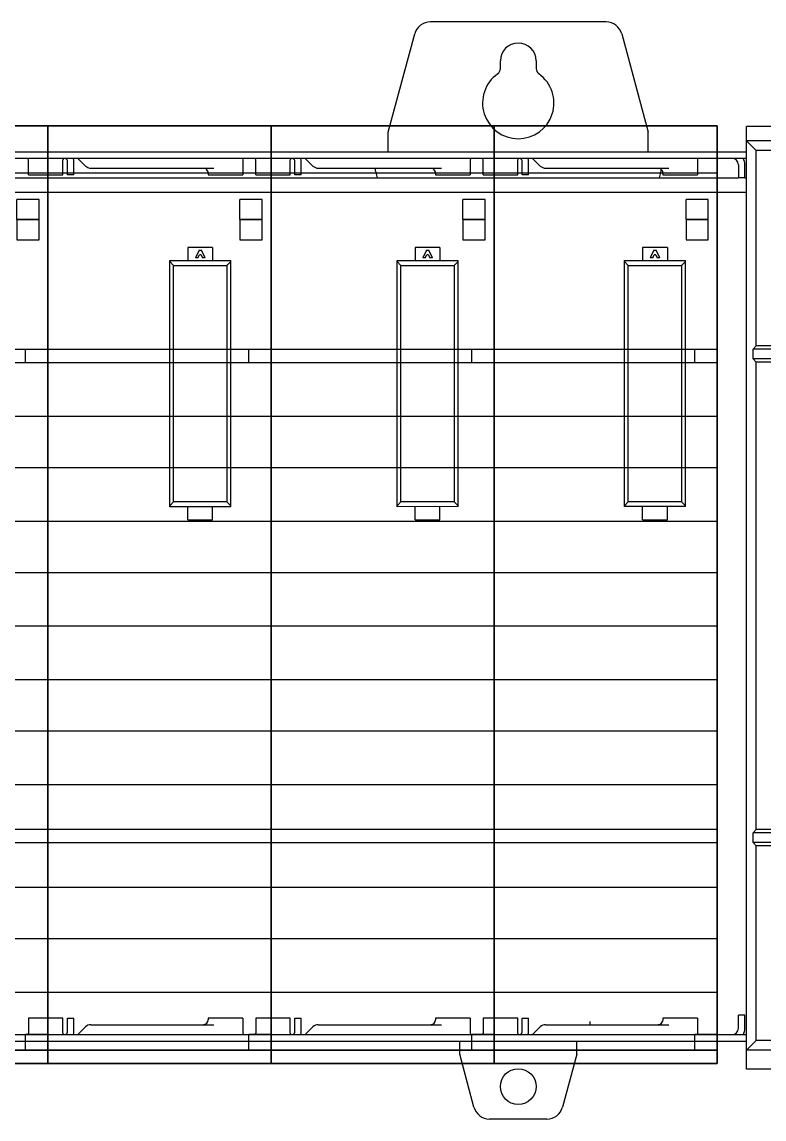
# Model space of a CAD drawing. Header units: millimetres. Extents: x 30557 to 235556, y -116603 to -73383.
# Drawn here: x 91011.9 to 91126.4, y -74004.2 to -73834.8 of the extents above; entities that cross this region are included whole.
import ezdxf

# ---------------------------------------------------------------- set-up
doc = ezdxf.new("R2010")
doc.units = ezdxf.units.MM

# ---------------------------------------------------------------- blocks, each defined once
blk = doc.blocks.new('1756-IO-Z')
for p, q in [((0, -142.68), (0, 0)), ((0, 0), (34.42, 0)), ((34.42, 0), (0, 0)), ((0, 0), (0, -142.68)), ((34.42, 0), (0, 0)), ((34.42, 0), (34.42, -142.68)), ((34.42, -142.68), (34.42, 0)), ((0, -7.24), (34.42, -7.24)), ((29.61, -14.47), (29.61, -11.38)), ((33.05, -11.38), (29.61, -11.38)), ((33.05, -14.47), (33.05, -11.38)), ((33.05, -14.47), (29.61, -14.47)), ((29.61, -14.47), (29.61, -17.58)), ((29.61, -14.47), (33.05, -14.47)), ((29.61, -14.47), (29.61, -17.58)), ((33.05, -17.58), (33.05, -14.47)), ((33.05, -17.58), (33.05, -14.47)), ((29.61, -17.58), (33.05, -17.58)), ((29.61, -17.58), (33.05, -17.58)), ((0, -34.47), (34.42, -34.47)), ((30.98, -36.54), (30.98, -34.47)), ((0, -36.54), (34.42, -36.54)), ((0, -44.81), (34.42, -44.81)), ((0, -52.73), (34.42, -52.73)), ((0, -61), (34.42, -61)), ((0, -68.93), (34.42, -68.93)), ((0, -77.2), (34.42, -77.2)), ((0, -85.47), (34.42, -85.47)), ((0, -93.4), (34.42, -93.4)), ((0, -101.68), (34.42, -101.68)), ((0, -108.56), (34.42, -108.56)), ((0, -110.63), (34.42, -110.63)), ((0, -117.53), (34.42, -117.53)), ((0, -125.45), (34.42, -125.45)), ((0, -133.72), (34.42, -133.72)), ((30.98, -142.68), (30.98, -140.27)), ((34.42, -140.27), (30.98, -140.27)), ((34.42, -142.68), (0, -142.68)), ((0, -142.68), (34.42, -142.68)), ((0, -144.74), (0, -142.68)), ((0, -142.68), (0, -144.74)), ((34.42, -144.74), (34.42, -142.68)), ((34.42, -142.68), (34.42, -144.74)), ((34.42, -144.74), (0, -144.74)), ((0, -144.74), (34.42, -144.74))]:
    blk.add_line(p, q)
blk = doc.blocks.new('1756-A13-Z')
at = {"color": 7, "linetype": 'Continuous'}
for p, q in [((215.51, 24.06), (188.4, 24.06)), ((181.91, 7.03), (185.98, 22.21)), ((217.93, 22.21), (222, 7.03)), ((199.2, 16.86), (199.2, 18.05)), ((204.71, 18.05), (204.71, 16.86)), ((181.91, 4.02), (181.91, 7.03)), ((222, 4.02), (222, 7.03)), ((237.19, -137.6), (237.19, 7.92)), ((247.11, 7.92), (237.19, 7.92)), ((237.19, 5.72), (238.69, 4.22)), ((247.11, 5.72), (237.19, 5.72)), ((26.36, 4.02), (237.19, 4.02)), ((238.69, -25.95), (238.69, 4.22)), ((245.61, 4.22), (238.69, 4.22)), ((26.36, 3.02), (237.19, 3.02)), ((126.39, 0.47), (126.39, 2.77)), ((131.71, 0.47), (131.71, 2.77)), ((132.4, 0.47), (132.4, 2.52)), ((133.4, 0.47), (133.4, 2.52)), ((134.06, 2.94), (135.19, 1.81)), ((159.46, 2.77), (159.46, 0.47)), ((161.47, 0.47), (161.47, 2.77)), ((166.79, 0.47), (166.79, 2.77)), ((167.48, 0.47), (167.48, 2.52)), ((168.48, 0.47), (168.48, 2.52)), ((169.14, 2.94), (170.27, 1.81)), ((194.54, 2.77), (194.54, 0.47)), ((196.54, 0.47), (196.54, 2.77)), ((201.87, 0.47), (201.87, 2.77)), ((202.56, 0.47), (202.56, 2.52)), ((203.56, 0.47), (203.56, 2.52)), ((204.22, 2.94), (205.35, 1.81)), ((229.62, 2.77), (229.62, 0.47)), ((235.93, 2.01), (235.93, 0.01)), ((236.94, 0.01), (236.94, 2.01)), ((27.45, 0), (235.93, 0)), ((126.39, 0.47), (131.71, 0.47)), ((133.4, 0.47), (132.4, 0.47)), ((136.01, 1.47), (155.01, 1.47)), ((154.13, 0.72), (154.13, 0.47)), ((154.13, 0.47), (159.46, 0.47)), ((161.47, 0.47), (166.79, 0.47)), ((168.48, 0.47), (167.48, 0.47)), ((171.09, 1.47), (190.09, 1.47)), ((179.91, 1.01), (179.91, 1.47)), ((179.91, 1.01), (180.18, 0)), ((189.21, 0.72), (189.21, 0.47)), ((189.21, 0.47), (194.54, 0.47)), ((196.54, 0.47), (201.87, 0.47)), ((203.56, 0.47), (202.56, 0.47)), ((206.17, 1.47), (225.17, 1.47)), ((223.74, 0), (224.01, 1.01)), ((224.01, 1.01), (224.01, 1.28)), ((224.29, 0.72), (224.29, 0.47)), ((224.29, 0.47), (229.62, 0.47)), ((236.94, 0.01), (235.93, 0.01)), ((236.94, 0), (237.19, 0)), ((26.36, -2.24), (237.19, -2.22)), ((150.98, -10.76), (150.98, -12.79)), ((154.8, -10.76), (150.98, -10.76)), ((152.7, -11.16), (152.14, -12.37)), ((152.7, -11.16), (153.08, -11.16)), ((153.64, -12.37), (153.08, -11.16)), ((154.8, -10.76), (154.8, -12.79)), ((186.06, -10.76), (186.06, -12.79)), ((189.88, -10.76), (186.06, -10.76)), ((187.78, -11.16), (187.22, -12.36)), ((187.78, -11.16), (188.16, -11.16)), ((188.72, -12.36), (188.16, -11.16)), ((189.88, -10.76), (189.88, -12.79)), ((221.14, -10.76), (221.14, -12.79)), ((224.96, -10.76), (221.14, -10.76)), ((222.86, -11.16), (222.3, -12.36)), ((222.86, -11.16), (223.24, -11.16)), ((223.8, -12.36), (223.24, -11.16)), ((224.96, -10.76), (224.96, -12.79)), ((148.18, -50.78), (148.18, -12.79)), ((148.18, -12.79), (157.6, -12.79)), ((148.18, -12.94), (148.78, -13.54)), ((148.78, -50.03), (148.78, -13.54)), ((148.78, -13.54), (157, -13.54)), ((152.54, -12.37), (152.14, -12.37)), ((152.54, -12.37), (152.77, -11.87)), ((153.01, -11.87), (152.77, -11.87)), ((153.01, -11.87), (153.24, -12.37)), ((153.64, -12.37), (153.24, -12.37)), ((157.6, -12.94), (157, -13.54)), ((157, -13.54), (157, -50.03)), ((157.6, -50.78), (157.6, -12.79)), ((183.26, -50.78), (183.26, -12.79)), ((183.26, -12.79), (192.68, -12.79)), ((183.26, -12.94), (183.86, -13.54)), ((183.86, -50.02), (183.86, -13.54)), ((183.86, -13.54), (192.08, -13.54)), ((187.62, -12.36), (187.22, -12.36)), ((187.62, -12.36), (187.85, -11.87)), ((188.09, -11.87), (187.85, -11.87)), ((188.09, -11.87), (188.32, -12.36)), ((188.72, -12.36), (188.32, -12.36)), ((192.68, -12.94), (192.08, -13.54)), ((192.08, -13.54), (192.08, -50.02)), ((192.68, -50.77), (192.68, -12.79)), ((218.34, -50.77), (218.34, -12.79)), ((218.34, -12.79), (227.76, -12.79)), ((218.34, -12.94), (218.94, -13.54)), ((218.94, -50.02), (218.94, -13.54)), ((218.94, -13.54), (227.16, -13.54)), ((222.7, -12.36), (222.3, -12.36)), ((222.7, -12.36), (222.93, -11.87)), ((223.17, -11.87), (222.93, -11.87)), ((223.17, -11.87), (223.4, -12.36)), ((223.8, -12.36), (223.4, -12.36)), ((227.76, -12.94), (227.16, -13.54)), ((227.16, -13.54), (227.16, -50.02)), ((227.76, -50.77), (227.76, -12.79)), ((238.19, -26.45), (238.69, -25.95)), ((238.19, -27.95), (238.19, -26.45)), ((246.11, -26.45), (238.19, -26.45)), ((245.61, -25.95), (238.69, -25.95)), ((238.19, -27.95), (238.69, -28.45)), ((246.11, -27.95), (238.19, -27.95)), ((238.69, -100.62), (238.69, -28.45)), ((245.61, -28.45), (238.69, -28.45)), ((148.18, -50.63), (148.78, -50.03)), ((157.6, -50.78), (148.18, -50.78)), ((157, -50.03), (148.78, -50.03)), ((150.98, -52.81), (150.98, -50.78)), ((154.8, -52.81), (154.8, -50.78)), ((157.6, -50.63), (157, -50.03)), ((183.26, -50.63), (183.86, -50.02)), ((192.68, -50.77), (183.26, -50.78)), ((192.08, -50.02), (183.86, -50.02)), ((186.06, -52.8), (186.06, -50.78)), ((189.88, -52.8), (189.88, -50.78)), ((192.68, -50.62), (192.08, -50.02)), ((218.34, -50.62), (218.94, -50.02)), ((227.76, -50.77), (218.34, -50.77)), ((227.16, -50.02), (218.94, -50.02)), ((221.14, -52.8), (221.14, -50.77)), ((224.96, -52.8), (224.96, -50.77)), ((227.76, -50.62), (227.16, -50.02)), ((150.98, -52.81), (154.8, -52.81)), ((186.06, -52.8), (189.88, -52.8)), ((221.14, -52.8), (224.96, -52.8)), ((238.19, -101.12), (238.69, -100.62)), ((246.11, -101.12), (238.19, -101.12)), ((238.19, -102.62), (238.19, -101.12)), ((245.61, -100.62), (238.69, -100.62)), ((246.11, -102.62), (238.19, -102.62)), ((238.19, -102.62), (238.69, -103.12)), ((245.61, -103.12), (238.69, -103.12)), ((238.69, -133.19), (238.69, -103.12)), ((126.39, -129.74), (126.39, -132.04)), ((131.71, -129.74), (126.39, -129.74)), ((131.71, -132.04), (131.71, -129.74)), ((132.4, -131.79), (132.4, -129.74)), ((132.4, -129.74), (133.4, -129.74)), ((133.4, -131.79), (133.4, -129.74)), ((154.13, -129.74), (154.13, -129.99)), ((159.46, -129.74), (154.13, -129.74)), ((159.46, -129.74), (159.46, -132.04)), ((161.47, -129.74), (161.47, -132.04)), ((166.79, -129.74), (161.47, -129.74)), ((166.79, -132.04), (166.79, -129.74)), ((167.48, -131.79), (167.48, -129.74)), ((167.48, -129.74), (168.48, -129.74)), ((168.48, -131.79), (168.48, -129.74)), ((189.21, -129.74), (189.21, -129.99)), ((194.54, -129.74), (189.21, -129.74)), ((194.54, -129.74), (194.54, -132.04)), ((196.54, -129.74), (196.54, -132.04)), ((201.87, -129.74), (196.54, -129.74)), ((201.87, -132.04), (201.87, -129.74)), ((202.56, -129.74), (203.56, -129.74)), ((202.56, -131.79), (202.56, -129.74)), ((203.56, -131.79), (203.56, -129.74)), ((212.98, -130.28), (212.98, -130.75)), ((229.62, -129.74), (224.29, -129.74)), ((224.29, -129.74), (224.29, -129.99)), ((229.62, -129.74), (229.62, -132.04)), ((236.94, -129.28), (235.93, -129.28)), ((235.93, -131.29), (235.93, -129.28)), ((236.94, -131.29), (236.94, -129.28)), ((135.19, -131.08), (134.06, -132.22)), ((136.01, -130.75), (155.01, -130.75)), ((170.27, -131.08), (169.14, -132.22)), ((171.09, -130.75), (190.09, -130.75)), ((205.35, -131.08), (204.22, -132.22)), ((206.17, -130.75), (225.17, -130.75)), ((26.36, -132.29), (237.19, -132.29)), ((26.36, -133.29), (237.19, -133.29)), ((192.94, -135.3), (192.94, -133.29)), ((210.98, -135.3), (210.98, -133.29)), ((238.69, -133.19), (237.19, -134.69)), ((245.61, -133.19), (238.69, -133.19)), ((195.12, -143.46), (192.94, -135.3)), ((210.98, -135.3), (208.79, -143.46)), ((247.11, -134.69), (237.19, -134.69)), ((247.11, -137.6), (237.19, -137.6)), ((206.37, -145.32), (197.54, -145.32))]:
    blk.add_line(p, q, dxfattribs=at)
blk.add_circle((201.96, -140.31), 2.76, dxfattribs=at)
for centre, radius, start, end in [((188.4, 21.56), 2.51, 90, 165), ((215.51, 21.56), 2.51, 15, 90), ((201.96, 18.05), 2.76, 0, 180), ((201.96, 11.54), 5.51, 125.2344, 54.7093), ((198.2, 16.86), 1, 305.2344, 0), ((205.72, 16.86), 1, 180, 234.7656), ((126.14, 2.77), 0.251, 0, 60), ((131.96, 2.77), 0.251, 150, 180), ((131.9, 2.52), 0.501, 0, 59.8811), ((131.9, 2.52), 1.5, 0, 19.7047), ((136.01, 2.63), 1.15, 225, 270), ((159.71, 2.77), 0.251, 150, 180), ((161.21, 2.77), 0.251, 0, 60), ((167.04, 2.77), 0.251, 150, 180), ((166.98, 2.52), 0.501, 0, 59.8811), ((166.98, 2.52), 1.5, 0, 19.7047), ((171.09, 2.63), 1.15, 225, 270), ((194.79, 2.77), 0.251, 120, 180), ((196.29, 2.77), 0.251, 0, 60), ((202.12, 2.77), 0.251, 150, 180), ((202.06, 2.52), 0.501, 0, 59.8811), ((202.06, 2.52), 1.5, 0, 19.7047), ((206.17, 2.63), 1.15, 225, 270), ((229.87, 2.77), 0.251, 150, 180), ((234.93, 2.01), 1, 0, 90), ((234.93, 2.01), 2, 0, 30.6086), ((153.38, 0.72), 0.752, 0, 60), ((188.46, 0.72), 0.752, 0, 60), ((223.54, 0.72), 0.752, 0, 60), ((153.38, -129.99), 0.752, 270, 0), ((188.46, -129.99), 0.752, 270, 0), ((223.54, -129.99), 0.752, 270, 0), ((126.14, -132.04), 0.251, 330, 0), ((131.96, -132.04), 0.251, 180, 240), ((131.9, -131.79), 0.501, 300.1074, 0), ((131.9, -131.79), 1.5, 340.2953, 0), ((136.01, -131.9), 1.15, 90, 135), ((159.71, -132.04), 0.251, 180, 240), ((161.21, -132.04), 0.251, 330, 0), ((167.04, -132.04), 0.251, 180, 240), ((166.98, -131.79), 0.501, 300.1074, 0), ((166.98, -131.79), 1.5, 340.2953, 0), ((171.09, -131.9), 1.15, 90, 135), ((194.79, -132.04), 0.251, 180, 240), ((196.29, -132.04), 0.251, 330, 0), ((202.12, -132.04), 0.251, 180, 240), ((202.06, -131.79), 0.501, 300.1074, 0), ((202.06, -131.79), 1.5, 340.2953, 0), ((206.17, -131.9), 1.15, 90, 135), ((229.87, -132.04), 0.251, 180, 240), ((234.93, -131.29), 1, 270, 0), ((234.93, -131.29), 2, 329.3914, 0), ((197.54, -142.81), 2.51, 195, 270), ((206.37, -142.81), 2.51, 270, 345)]:
    blk.add_arc(centre, radius, start, end, dxfattribs=at)

msp = doc.modelspace()

# ---------------------------------------------------------------- block references
for name, p in [('1756-A13-Z', (90886.49, -73858.89)), ('1756-IO-Z', (90981.46, -73850.88)), ('1756-IO-Z', (91015.88, -73850.88)), ('1756-IO-Z', (91050.3, -73850.88)), ('1756-IO-Z', (91084.72, -73850.88))]:
    msp.add_blockref(name, p)

doc.saveas('drawing.dxf')
